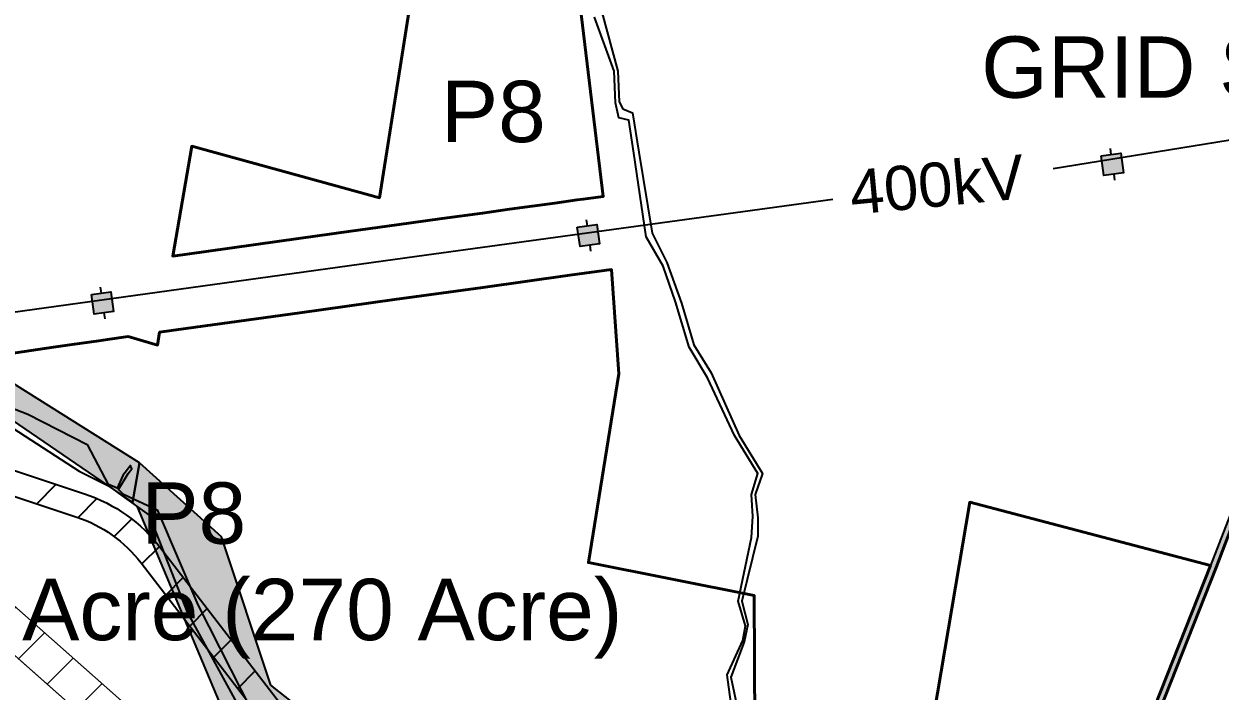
# Model space of a CAD drawing. Header units: metres. Extents: x 201400 to 215600, y 173235 to 1738400.
# Drawn here: x 203670 to 204645, y 1735660 to 1736203 of the extents above; entities that cross this region are included whole.
import ezdxf

# ---------------------------------------------------------------- set-up
doc = ezdxf.new("R2010")
doc.units = ezdxf.units.M
doc.layers.add('250Acres', color=7, linetype='Continuous', lineweight=25)
for name, color, linetype in [('400 KV POWER LINE', 1, 'Continuous'), ('name power lines', 1, 'Continuous'), ('new streem', 7, 'Continuous'), ('VILLAGE NAMES', 5, 'Continuous')]:
    doc.layers.add(name, color=color, linetype=linetype)
doc.layers.add('STREAM', color=7, linetype='Continuous', lineweight=0, true_color=0x3dcfff)
doc.styles.get("Standard").update_dxf_attribs({"font": 'arial.ttf', "height": 50})
doc.linetypes.add('ZIGZAG', pattern='A,0.0001,-0.2,[131,ltypeshp.shx,S=0.2,R=0,X=-0.2,Y=0],-0.4,[131,ltypeshp.shx,S=0.2,R=180,X=0.2,Y=0],-0.2', length=0.8001)

msp = doc.modelspace()

# ---------------------------------------------------------------- hatches: boundary and pattern name
h = msp.add_hatch(color=253)
h.dxf.hatch_style = 1
h.paths.add_polyline_path([(204742.81, 1736026.2), (204738.08, 1736027.83), (204672.31, 1735853.08), (204636.91, 1735762.23), (204409.21, 1735186.24), (204415.37, 1735188.23), (204641.57, 1735760.42)])
h = msp.add_hatch(color=151)
h.dxf.hatch_style = 1
h.paths.add_polyline_path([(203635.99, 1735933.17), (203597.91, 1735962.62), (203507.96, 1735935.5), (203409.86, 1735939.93), (203344.77, 1735998.5), (203380.58, 1735924.14), (203559.83, 1735911.31), (203586.17, 1735935.67), (203644.55, 1735891), (203758.49, 1735813.56), (203764.27, 1735845.87), (203663.96, 1735908.7)])
h = msp.add_hatch(color=151)
h.dxf.hatch_style = 1
h.paths.add_polyline_path([(203871.31, 1735664.61), (203830.95, 1735785.49), (203764.27, 1735845.87), (203758.49, 1735813.56), (203762.15, 1735809.85), (203877.43, 1735535.83), (203939.15, 1735471), (204040.41, 1735495.21), (203954.25, 1735598.98)])
at = {"layer": 'name power lines', "linetype": 'Continuous', "ltscale": 190}
h = msp.add_hatch(color=1, dxfattribs=at)
h.paths.add_polyline_path([(201639.96, 1735685.8), (201655.8, 1735688.04), (201658.04, 1735672.2), (201642.2, 1735669.96)])
h.paths.add_polyline_path([(202043.96, 1735744.8), (202059.8, 1735747.04), (202062.04, 1735731.2), (202046.2, 1735728.96)])
h.paths.add_polyline_path([(202464.96, 1735801.8), (202480.8, 1735804.04), (202483.04, 1735788.2), (202467.2, 1735785.96)])
h.paths.add_polyline_path([(202890.96, 1735863.8), (202906.8, 1735866.04), (202909.04, 1735850.2), (202893.2, 1735847.96)])
h.paths.add_polyline_path([(203297.96, 1735920.8), (203313.8, 1735923.04), (203316.04, 1735907.2), (203300.2, 1735904.96)])
h.paths.add_polyline_path([(203724.96, 1735982.8), (203740.8, 1735985.04), (203743.04, 1735969.2), (203727.2, 1735966.96)])
h.paths.add_polyline_path([(204120.96, 1736037.8), (204136.8, 1736040.04), (204139.04, 1736024.2), (204123.2, 1736021.96)])
h.paths.add_polyline_path([(204547.96, 1736095.8), (204563.8, 1736098.04), (204566.04, 1736082.2), (204550.2, 1736079.96)])
h.paths.add_polyline_path([(204985.82, 1736168.62), (205001.62, 1736171.18), (205004.18, 1736155.38), (204988.38, 1736152.82)])
h.paths.add_polyline_path([(205407.82, 1736238.62), (205423.62, 1736241.18), (205426.18, 1736225.38), (205410.38, 1736222.82)])
h.paths.add_polyline_path([(205839.82, 1736307.62), (205855.62, 1736310.18), (205858.18, 1736294.38), (205842.38, 1736291.82)])
h.paths.add_polyline_path([(206269.82, 1736375.62), (206285.62, 1736378.18), (206288.18, 1736362.38), (206272.38, 1736359.82)])
h.paths.add_polyline_path([(206703.82, 1736446.62), (206719.62, 1736449.18), (206722.18, 1736433.38), (206706.38, 1736430.82)])
h.paths.add_polyline_path([(207133.82, 1736514.62), (207149.62, 1736517.18), (207152.18, 1736501.38), (207136.38, 1736498.82)])
h.paths.add_polyline_path([(207574.82, 1736586.62), (207590.62, 1736589.18), (207593.18, 1736573.38), (207577.38, 1736570.82)])
h.paths.add_polyline_path([(207987.82, 1736653.62), (208003.62, 1736656.18), (208006.18, 1736640.38), (207990.38, 1736637.82)])
h.paths.add_polyline_path([(208422.82, 1736723.62), (208438.62, 1736726.18), (208441.18, 1736710.38), (208425.38, 1736707.82)])
at = {"layer": 'new streem'}
h = msp.add_hatch(dxfattribs=at)
h.set_pattern_fill('ANSI31', color=151, scale=10)
h.set_pattern_definition([(45, (-23236.586, 12245.986), (-22.4506403, 22.4506403), [])])
h.paths.add_polyline_path([(203719.32, 1735820.55), (203475.68, 1735901.69, -0.101115), (203451.41, 1735915.69), (203167.89, 1736166.66), (203151.1, 1736154.81), (203438.15, 1735900.71, 0.101115), (203469.36, 1735882.71), (203713, 1735801.57, -0.149446), (203765.41, 1735764.29), (204136.05, 1735282.68), (204153.81, 1735292.4), (203781.26, 1735776.49, 0.149446)])
at = {"layer": 'STREAM'}
h = msp.add_hatch(dxfattribs=at)
h.set_pattern_fill('ANSI31', color=256, scale=250)
h.set_pattern_definition([(45, (-3540.097, -31706.453), (-22.0970869, 22.0970869), [])])
h.paths.add_polyline_path([(204128.12, 1735276.58, -0.103037), (204155.02, 1735292.83), (203167.89, 1736166.66), (203142.7, 1736148.89)])

# ---------------------------------------------------------------- linework, layer by layer
at = {"color": 1, "linetype": 'Continuous', "ltscale": 50}
for p, q in [((204555.19, 1736101.87), (204555.88, 1736096.92)), ((204558.12, 1736081.08), (204558.81, 1736076.13)), ((204128.19, 1736043.87), (204128.88, 1736038.92)), ((204131.12, 1736023.08), (204131.81, 1736018.13)), ((203732.19, 1735988.87), (203732.88, 1735983.92)), ((203735.12, 1735968.08), (203735.81, 1735963.13))]:
    msp.add_line(p, q, dxfattribs=at)
for points in [[(204547.96, 1736095.8), (204563.8, 1736098.04), (204566.04, 1736082.2), (204550.2, 1736079.96), (204547.96, 1736095.8)], [(203791.26, 1736014.24), (203818.43, 1736018.01), (203878.23, 1736026.32), (203936.48, 1736034.41), (203973.97, 1736039.62), (204010.81, 1736044.73), (204043.71, 1736049.3), (204065.69, 1736052.36), (204102.53, 1736057.47), (204120.85, 1736060.02), (204125.87, 1736060.71), (204141.89, 1736062.89)], [(204120.96, 1736037.8), (204136.8, 1736040.04), (204139.04, 1736024.2), (204123.2, 1736021.96), (204120.96, 1736037.8)], [(203724.96, 1735982.8), (203740.8, 1735985.04), (203743.04, 1735969.2), (203727.2, 1735966.96), (203724.96, 1735982.8)], [(203360.83, 1735891.5), (203369.05, 1735892.7), (203380.72, 1735894.39), (203399.82, 1735897.16), (203421.25, 1735900.27), (203436.8, 1735902.53), (203440.74, 1735903.1), (203450.91, 1735904.58), (203476.84, 1735908.35), (203499.13, 1735911.58), (203559.73, 1735920.38), (203600.32, 1735926.28), (203652.35, 1735933.83), (203681.24, 1735938.02), (203694.12, 1735939.89), (203709.23, 1735942.09), (203730.89, 1735945.23), (203738.21, 1735946.3), (203754.86, 1735948.61)]]:
    msp.add_lwpolyline(points, dxfattribs=at)
at = {"color": 253, "flags": 128}
msp.add_lwpolyline([(204742.81, 1736026.2), (204738.08, 1736027.83), (204672.31, 1735853.08), (204636.91, 1735762.23), (204409.21, 1735186.24), (204415.37, 1735188.23), (204641.57, 1735760.42)], close=True, dxfattribs=at)
at = {"color": 151, "flags": 128}
for points in [[(203635.99, 1735933.17), (203597.91, 1735962.62), (203507.96, 1735935.5), (203409.86, 1735939.93), (203344.77, 1735998.5), (203380.58, 1735924.14), (203559.83, 1735911.31), (203586.17, 1735935.67), (203644.55, 1735891), (203758.49, 1735813.56), (203764.27, 1735845.87), (203663.96, 1735908.7)], [(203871.31, 1735664.61), (203830.95, 1735785.49), (203764.27, 1735845.87), (203758.49, 1735813.56), (203762.15, 1735809.85), (203877.43, 1735535.83), (203939.15, 1735471), (204040.41, 1735495.21), (203954.25, 1735598.98)]]:
    msp.add_lwpolyline(points, close=True, dxfattribs=at)
at = {"color": 7, "flags": 128}
msp.add_lwpolyline([(203780.55, 1735952.18), (203782.38, 1735952.43), (203801.81, 1735955.13), (203894.76, 1735968.04), (203971.99, 1735978.77), (204043.85, 1735988.75), (204114.83, 1735998.6), (204149.64, 1736003.39)], dxfattribs=at)
at = {"layer": '250Acres', "color": 5, "lineweight": 40, "flags": 128}
for points in [[(204123.18, 1736218.11), (203989.13, 1736247.36), (203959.68, 1736061.76), (203806.69, 1736103.69), (203791.26, 1736014.24), (203818.43, 1736018.01), (203878.23, 1736026.32), (203936.48, 1736034.41), (203973.97, 1736039.62), (204010.81, 1736044.73), (204043.71, 1736049.3), (204065.69, 1736052.36), (204102.53, 1736057.47), (204120.85, 1736060.02), (204125.87, 1736060.71), (204142.12, 1736062.92)], [(205078.91, 1735842.67), (205078.15, 1735839.16), (204995.21, 1735870.93), (205008.86, 1735951.12), (204822.67, 1735998.73), (204742.81, 1736026.2), (204641.57, 1735760.42), (204415.37, 1735188.23), (205215.42, 1735447.09)]]:
    msp.add_lwpolyline(points, close=True, dxfattribs=at)
for points in [[(204265.72, 1735631.03), (204265.18, 1735737.66), (204130.08, 1735764.53), (204154.88, 1735918.18), (204148.83, 1736003.28), (204114.83, 1735998.6), (204043.85, 1735988.75), (203971.99, 1735978.77), (203894.76, 1735968.04), (203801.81, 1735955.13), (203780.55, 1735952.18), (203778.74, 1735941.67), (203754.86, 1735948.61), (203738.21, 1735946.3), (203730.89, 1735945.23), (203709.23, 1735942.09), (203694.12, 1735939.89), (203681.24, 1735938.02), (203652.35, 1735933.83)], [(204409.21, 1735186.24), (204636.91, 1735762.23), (204440.74, 1735813.66), (204405.92, 1735606.75)]]:
    msp.add_lwpolyline(points, dxfattribs=at)
at = {"layer": '400 KV POWER LINE', "linetype": 'ZIGZAG', "ltscale": 50, "elevation": 302.46}
for points in [[(206198.86, 1736358.38), (204775.5, 1736128.5), (204508.85, 1736085.21)], [(206198.86, 1736358.38), (204775.5, 1736128.5), (204508.85, 1736085.21)], [(204329.22, 1736060.26), (203990.09, 1736013.86), (203521.45, 1735949), (203309.88, 1735919.86)], [(204329.22, 1736060.26), (203990.09, 1736013.86), (203521.45, 1735949), (203309.88, 1735919.86)]]:
    msp.add_lwpolyline(points, dxfattribs=at)
at = {"layer": 'new streem', "color": 151, "flags": 128}
for points in [[(203167.89, 1736166.66), (203451.41, 1735915.69, 0.101115), (203475.68, 1735901.69), (203719.32, 1735820.55, -0.149446), (203781.26, 1735776.49), (204153.81, 1735292.4)], [(203151.1, 1736154.81), (203438.15, 1735900.71, 0.101115), (203469.36, 1735882.71), (203713, 1735801.57, -0.149446), (203765.41, 1735764.29), (204136.05, 1735282.68)]]:
    msp.add_lwpolyline(points, format="xyb", dxfattribs=at)
at = {"layer": 'STREAM'}
for points, elevation in [([(204249, 1735629), (204243, 1735673), (204256, 1735701), (204258, 1735713), (204252, 1735733), (204263, 1735785), (204264, 1735802), (204263, 1735820), (204268, 1735837), (204249, 1735868), (204227, 1735915), (204212, 1735940), (204201, 1735977), (204191, 1736006), (204177, 1736030), (204167, 1736098), (204163, 1736125), (204154.9, 1736127.02), (204152, 1736139), (204151, 1736165), (204135, 1736209)], 308.24), ([(204141, 1736213), (204154, 1736165), (204155, 1736140), (204157.96, 1736134.09), (204165.9, 1736131), (204171, 1736099), (204182, 1736033), (204194, 1736009), (204206, 1735976), (204216, 1735942), (204230, 1735919), (204253, 1735868), (204272, 1735837), (204266, 1735820), (204268, 1735801), (204268, 1735786), (204255, 1735733), (204260, 1735714), (204257, 1735700), (204246, 1735671), (204255, 1735629)], 326.69), ([(203757, 1735844), (203750.61, 1735835.34), (203746, 1735825), (203738.91, 1735828.04), (203722.04, 1735860.1), (203673.05, 1735885.09), (203645, 1735896)], 316.41), ([(203661, 1735874), (203715, 1735839), (203739, 1735827), (203750, 1735819), (203772, 1735803), (203803, 1735724), (203868, 1735605), (203889, 1735549), (203910, 1735519), (203923, 1735512), (203935, 1735515), (203991, 1735508), (204007, 1735493), (204023, 1735464), (204036, 1735408), (204049, 1735356), (204058, 1735326), (204109, 1735309)], 333.16), ([(204114, 1735310), (204069, 1735336), (204056, 1735364), (204049, 1735409), (204030, 1735469), (204013, 1735507), (203991, 1735513), (203936, 1735521), (203923, 1735519), (203914, 1735525), (203891, 1735553), (203874, 1735608), (203812, 1735730), (203779, 1735807), (203751, 1735820), (203747, 1735824.1), (203755, 1735837), (203758, 1735841), (203757, 1735842.9)], 306.92)]:
    msp.add_lwpolyline(points, dxfattribs=dict(at, elevation=elevation))
at = {"layer": 'STREAM', "linetype": 'Continuous', "lineweight": 25}
for points, elevation in [([(204249, 1735629), (204243, 1735673), (204256, 1735701), (204258, 1735713), (204252, 1735733), (204263, 1735785), (204264, 1735802), (204263, 1735820), (204268, 1735837), (204249, 1735868), (204227, 1735915), (204212, 1735940), (204201, 1735977), (204191, 1736006), (204177, 1736030), (204167, 1736098), (204163, 1736125), (204154.9, 1736127.02), (204152, 1736139), (204151, 1736165), (204135, 1736209)], 308.24), ([(204249, 1735629), (204243, 1735673), (204256, 1735701), (204258, 1735713), (204252, 1735733), (204263, 1735785), (204264, 1735802), (204263, 1735820), (204268, 1735837), (204249, 1735868), (204227, 1735915), (204212, 1735940), (204201, 1735977), (204191, 1736006), (204177, 1736030), (204167, 1736098), (204163, 1736125), (204154.9, 1736127.02), (204152, 1736139), (204151, 1736165), (204135, 1736209)], 308.24), ([(204141, 1736213), (204154, 1736165), (204155, 1736140), (204157.96, 1736134.09), (204165.9, 1736131), (204171, 1736099), (204182, 1736033), (204194, 1736009), (204206, 1735976), (204216, 1735942), (204230, 1735919), (204253, 1735868), (204272, 1735837), (204266, 1735820), (204268, 1735801), (204268, 1735786), (204255, 1735733), (204260, 1735714), (204257, 1735700), (204246, 1735671), (204255, 1735629)], 326.69), ([(204141, 1736213), (204154, 1736165), (204155, 1736140), (204157.96, 1736134.09), (204165.9, 1736131), (204171, 1736099), (204182, 1736033), (204194, 1736009), (204206, 1735976), (204216, 1735942), (204230, 1735919), (204253, 1735868), (204272, 1735837), (204266, 1735820), (204268, 1735801), (204268, 1735786), (204255, 1735733), (204260, 1735714), (204257, 1735700), (204246, 1735671), (204255, 1735629)], 326.69), ([(203757, 1735844), (203750.61, 1735835.34), (203746, 1735825), (203738.91, 1735828.04), (203722.04, 1735860.1), (203673.05, 1735885.09), (203645, 1735896)], 316.41), ([(203757, 1735844), (203750.61, 1735835.34), (203746, 1735825), (203738.91, 1735828.04), (203722.04, 1735860.1), (203673.05, 1735885.09), (203645, 1735896)], 316.41), ([(203661, 1735874), (203715, 1735839), (203739, 1735827), (203750, 1735819), (203772, 1735803), (203803, 1735724), (203868, 1735605), (203889, 1735549), (203910, 1735519), (203923, 1735512), (203935, 1735515), (203991, 1735508), (204007, 1735493), (204023, 1735464), (204036, 1735408), (204049, 1735356), (204058, 1735326), (204109, 1735309)], 333.16), ([(203661, 1735874), (203715, 1735839), (203739, 1735827), (203750, 1735819), (203772, 1735803), (203803, 1735724), (203868, 1735605), (203889, 1735549), (203910, 1735519), (203923, 1735512), (203935, 1735515), (203991, 1735508), (204007, 1735493), (204023, 1735464), (204036, 1735408), (204049, 1735356), (204058, 1735326), (204109, 1735309)], 333.16), ([(204114, 1735310), (204069, 1735336), (204056, 1735364), (204049, 1735409), (204030, 1735469), (204013, 1735507), (203991, 1735513), (203936, 1735521), (203923, 1735519), (203914, 1735525), (203891, 1735553), (203874, 1735608), (203812, 1735730), (203779, 1735807), (203751, 1735820), (203747, 1735824.1), (203755, 1735837), (203758, 1735841), (203757, 1735842.9)], 306.92), ([(204114, 1735310), (204069, 1735336), (204056, 1735364), (204049, 1735409), (204030, 1735469), (204013, 1735507), (203991, 1735513), (203936, 1735521), (203923, 1735519), (203914, 1735525), (203891, 1735553), (203874, 1735608), (203812, 1735730), (203779, 1735807), (203751, 1735820), (203747, 1735824.1), (203755, 1735837), (203758, 1735841), (203757, 1735842.9)], 306.92)]:
    msp.add_lwpolyline(points, dxfattribs=dict(at, elevation=elevation))
at = {"layer": 'STREAM'}
for points in [[(204077.59, 1735321.31), (204138.91, 1735307.1), (203167.89, 1736166.66), (203142.7, 1736148.89), (204077.59, 1735321.31)], [(204155.02, 1735292.83), (203167.89, 1736166.66)], [(204128.12, 1735276.58), (203142.7, 1736148.89)]]:
    msp.add_lwpolyline(points, dxfattribs=at)

# ---------------------------------------------------------------- texts
at = {"layer": '250Acres', "linetype": 'Continuous', "lineweight": 40, "ltscale": 50}
for s, p in [('P8', (204009.84, 1736107.1)), ('P8', (203765.71, 1735779.81)), ('253 Acre (270 Acre)', (203532.68, 1735701.26))]:
    msp.add_text(s, height=50, dxfattribs=at).set_placement(p)
at = {"layer": '400 KV POWER LINE', "linetype": 'ZIGZAG', "ltscale": 50, "insert": (204341.35, 1736083.78, -302.46), "char_height": 36, "width": 157.4656, "attachment_point": 1, "rotation": 5.41408}
msp.add_mtext('400kV', dxfattribs=at)
msp.add_mtext('400kV', dxfattribs=at)
at = {"layer": 'VILLAGE NAMES', "color": 7, "linetype": 'Continuous'}
msp.add_text(' GRID SUB STATION', height=50, dxfattribs=at).set_placement((204430.73, 1736143.25))

doc.saveas('drawing.dxf')
